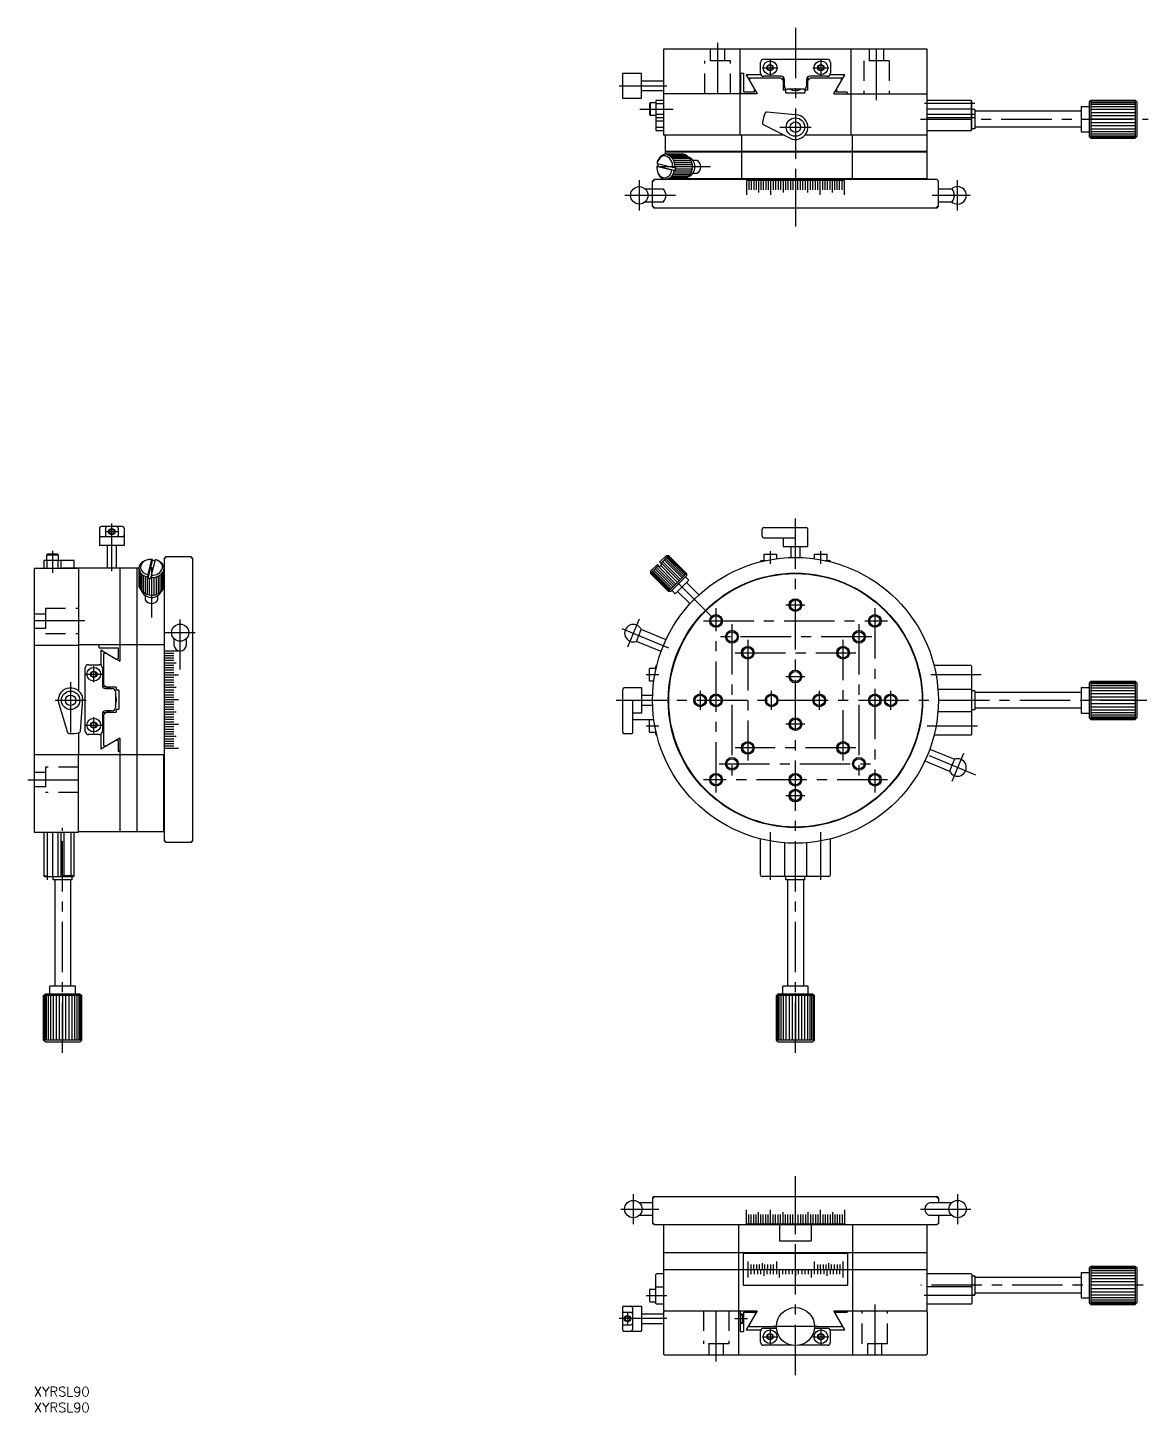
# Model space of a CAD drawing. Extents: x -2 to 726, y -8 to 428.
# Drawn here: x -2 to 350.8, y -8 to 428.1 of the extents above; entities that cross this region are included whole.
import ezdxf

# ---------------------------------------------------------------- set-up
doc = ezdxf.new("R2010")
doc.units = 0
doc.header["$LTSCALE"] = 0.5
doc.linetypes.add('CENTER', pattern=[50.8, 31.75, -6.35, 6.35, -6.35])
doc.linetypes.add('DASHED', pattern=[19.05, 12.7, -6.35])
for name, color, linetype in [('MSM_CENTER', 1, 'CENTER'), ('MSM_CONTINUOUS', 7, 'CONTINUOUS'), ('MSM_DASHED', 4, 'DASHED'), ('MSM_NARROW', 5, 'CONTINUOUS'), ('MSM_PART_NUMBER', 7, 'CONTINUOUS')]:
    doc.layers.add(name, color=color, linetype=linetype)
doc.styles.get("Standard").update_dxf_attribs({"font": 'txt.shx', "height": 3, "bigfont": 'bigfont.shx'})

# ---------------------------------------------------------------- blocks, each defined once
blk = doc.blocks.new('*U2')
at = {"layer": 'MSM_PART_NUMBER'}
blk.add_text('XYRSL90', height=3, dxfattribs=at).set_placement((0, -3))
blk = doc.blocks.new('*U3')
at = {"layer": 'MSM_PART_NUMBER'}
blk.add_text('XYRSL90', height=3, dxfattribs=at).set_placement((0, -8))

msp = doc.modelspace()

# ---------------------------------------------------------------- linework, layer by layer
at = {"layer": 'MSM_CENTER'}
for p, q in [((239.73, 428.05), (239.73, 365.42)), ((215.23, 423.24), (215.23, 405.24)), ((265.23, 405.24), (265.23, 423.24)), ((229.23, 415.44), (234.23, 415.44)), ((231.73, 417.93), (231.73, 412.94)), ((245.23, 415.44), (250.23, 415.44)), ((247.73, 417.93), (247.73, 412.94)), ((184.23, 409.75), (199.23, 409.75)), ((190.73, 402.44), (201.23, 402.44)), ((296.23, 404.14), (279.87, 404.14)), ((279.15, 399.24), (350.83, 399.24)), ((234.83, 396.74), (244.63, 396.74)), ((212.99, 384.24), (195.56, 384.24)), ((190.55, 379.99), (190.55, 370.49)), ((290.78, 370.49), (290.78, 379.99)), ((201.92, 375.24), (185.55, 375.24)), ((190.55, 378.24), (190.55, 372.24)), ((294.74, 375.24), (282.74, 375.24)), ((239.73, 105.22), (239.73, 275.22)), ((24.5, 256.93), (24.5, 271.93)), ((26.47, 269.33), (22.47, 269.33)), ((5.8, 263.29), (5.8, 256.36)), ((231.73, 263.2), (231.73, 259.2)), ((247.73, 259.2), (247.73, 263.2)), ((37.04, 242.26), (37.04, 260.08)), ((213.65, 242.3), (196.59, 259.37)), ((214.73, 187.22), (214.73, 245.22)), ((242.73, 246.22), (236.73, 246.22)), ((264.73, 245.22), (264.73, 187.22)), ((16, 241.22), (-2, 241.22)), ((46, 225.89), (46, 241.67)), ((190.51, 241.75), (186.87, 232.98)), ((210.73, 241.22), (268.73, 241.22)), ((219.73, 240.22), (219.73, 192.22)), ((259.73, 240.22), (259.73, 192.22)), ((41.25, 237.53), (50.75, 237.53)), ((185.05, 238.87), (200.31, 232.55)), ((263.73, 236.22), (215.73, 236.22)), ((220.73, 231.22), (258.73, 231.22)), ((224.73, 235.22), (224.73, 197.22)), ((254.73, 197.22), (254.73, 235.22)), ((18.8, 221.93), (18.8, 226.93)), ((16.3, 224.43), (21.3, 224.43)), ((196.76, 224.22), (192.76, 224.22)), ((236.73, 223.72), (242.73, 223.72)), ((298.21, 224.22), (281.21, 224.22)), ((11.5, 221.92), (11.5, 203.64)), ((209.73, 219.22), (209.73, 213.22)), ((232.23, 213.22), (232.23, 219.22)), ((247.23, 219.22), (247.23, 213.22)), ((269.73, 213.22), (269.73, 219.22)), ((6.6, 216.22), (16.4, 216.22)), ((183.33, 216.22), (350.33, 216.22)), ((18.8, 205.93), (18.8, 210.93)), ((16.3, 208.43), (21.3, 208.43)), ((192.76, 208.22), (196.76, 208.22)), ((242.73, 208.72), (236.73, 208.72)), ((281.21, 208.22), (298.21, 208.22)), ((258.73, 201.22), (220.73, 201.22)), ((296.56, 192.69), (279.16, 199.89)), ((296.56, 192.69), (279.16, 199.89)), ((292.6, 199.47), (288.96, 190.69)), ((215.73, 196.22), (263.73, 196.22)), ((-2, 191.22), (16, 191.22)), ((268.73, 191.22), (210.73, 191.22)), ((236.73, 186.22), (242.73, 186.22)), ((4.1, 174.72), (4.1, 159.72)), ((9, 105.22), (9, 176.1)), ((231.73, 174.75), (231.73, 159.72)), ((247.73, 159.72), (247.73, 174.75)), ((239.73, 3.7), (239.73, 66.33)), ((188.69, 51.25), (188.69, 60.75)), ((290.78, 60.75), (290.78, 51.25)), ((184.73, 56), (196.73, 56)), ((279.14, 56), (294.93, 56)), ((349.23, 32), (279.23, 32)), ((192.76, 28.8), (199.23, 28.8)), ((281.23, 28.8), (280.23, 28.8)), ((296.23, 28.8), (281.23, 28.8)), ((186.83, 23.47), (186.83, 19.47)), ((214.73, 8), (214.73, 26)), ((264.73, 26), (264.73, 8)), ((199.23, 21.5), (184.23, 21.5)), ((220.63, 21.5), (224.63, 21.5)), ((231.73, 18.3), (231.73, 13.3)), ((246.73, 19), (232.73, 19)), ((247.73, 18.3), (247.73, 13.3)), ((229.23, 15.8), (234.23, 15.8)), ((231.73, 16.7), (231.73, 16.8)), ((231.73, 14.8), (231.73, 14.9)), ((245.23, 15.8), (250.23, 15.8)), ((247.73, 16.7), (247.73, 16.8)), ((247.73, 14.8), (247.73, 14.9))]:
    msp.add_line(p, q, dxfattribs=at)
at = {"layer": 'MSM_CONTINUOUS'}
for p, q in [((198.23, 421.24), (198.23, 394.24)), ((281.23, 421.24), (198.23, 421.24)), ((222.33, 394.24), (222.33, 421.24)), ((257.13, 421.24), (257.13, 394.24)), ((281.23, 380.24), (281.23, 421.24)), ((228.73, 413.74), (228.73, 417.14)), ((229.73, 418.14), (249.73, 418.14)), ((231.73, 416.34), (230.95, 415.89)), ((230.95, 415.89), (230.95, 414.99)), ((230.95, 414.99), (231.73, 414.54)), ((232.51, 415.89), (231.73, 416.34)), ((231.73, 414.54), (232.51, 414.99)), ((232.51, 414.99), (232.51, 415.89)), ((247.73, 416.34), (246.95, 415.89)), ((246.95, 415.89), (246.95, 414.99)), ((246.95, 414.99), (247.73, 414.54)), ((248.51, 415.89), (247.73, 416.34)), ((247.73, 414.54), (248.51, 414.99)), ((248.51, 414.99), (248.51, 415.89)), ((250.73, 417.14), (250.73, 413.74)), ((191.23, 413.64), (185.23, 413.64)), ((185.23, 413.64), (185.23, 405.86)), ((191.23, 405.86), (191.23, 413.64)), ((198.23, 411.24), (191.23, 411.24)), ((222.43, 413.74), (223.43, 413.74)), ((222.43, 413.74), (222.43, 407.24)), ((223.43, 407.74), (223.43, 413.74)), ((228.87, 413.24), (224.18, 413.24)), ((224.18, 413.24), (227.65, 407.24)), ((225.23, 412.24), (225.23, 411.42)), ((225.23, 412.24), (235.03, 412.24)), ((235.23, 412.74), (229.73, 412.74)), ((235.83, 411.44), (235.03, 412.24)), ((235.83, 411.44), (235.83, 408.34)), ((236.23, 409.64), (236.23, 411.74)), ((243.23, 411.74), (243.23, 409.64)), ((244.43, 412.24), (243.63, 411.44)), ((243.63, 408.34), (243.63, 411.44)), ((249.73, 412.74), (244.23, 412.74)), ((244.43, 412.24), (254.23, 412.24)), ((255.28, 413.24), (250.6, 413.24)), ((251.82, 407.24), (255.28, 413.24)), ((254.23, 411.42), (254.23, 412.24)), ((185.23, 405.86), (191.23, 405.86)), ((191.23, 408.24), (198.23, 408.24)), ((227.65, 407.24), (198.23, 407.24)), ((226.83, 407.74), (223.43, 407.74)), ((226.83, 407.74), (226.83, 408.65)), ((236.73, 408.34), (235.83, 408.34)), ((236.73, 407.54), (236.73, 408.34)), ((236.73, 407.63), (236.88, 407.54)), ((236.73, 407.54), (242.73, 407.54)), ((242.23, 408.64), (237.23, 408.64)), ((242.59, 407.54), (242.73, 407.63)), ((242.73, 408.34), (242.73, 407.54)), ((243.63, 408.34), (242.73, 408.34)), ((251.82, 407.24), (281.23, 407.24)), ((252.63, 408.65), (252.63, 407.74)), ((256.03, 407.74), (252.63, 407.74)), ((256.03, 407.74), (256.03, 407.24)), ((194.03, 404.34), (193.73, 404.04)), ((193.73, 404.04), (193.73, 400.84)), ((195.73, 404.34), (194.03, 404.34)), ((194.03, 404.34), (194.03, 400.54)), ((198.23, 405.14), (195.73, 405.14)), ((195.73, 405.14), (195.73, 395.64)), ((195.73, 404.14), (198.23, 404.14)), ((240.82, 400.48), (230.73, 401.49)), ((295.03, 405.14), (281.23, 405.14)), ((295.03, 402.44), (281.23, 402.44)), ((295.03, 405.14), (295.03, 395.64)), ((295.23, 404.94), (295.03, 405.14)), ((295.23, 395.84), (295.23, 404.94)), ((296.21, 402.24), (295.23, 402.24)), ((296.21, 402.24), (296.21, 396.24)), ((329.73, 401.74), (296.23, 401.74)), ((329.73, 403.24), (332.23, 403.24)), ((329.73, 403.24), (329.73, 395.24)), ((332.23, 404.74), (332.73, 405.24)), ((332.23, 404.74), (332.23, 393.74)), ((332.73, 405.24), (346.73, 405.24)), ((332.73, 405.24), (332.73, 393.24)), ((347.23, 404.74), (346.73, 405.24)), ((346.73, 405.24), (346.73, 393.24)), ((347.23, 404.74), (347.23, 393.74)), ((193.73, 400.84), (194.03, 400.54)), ((194.03, 400.54), (195.73, 400.54)), ((198.23, 400.74), (195.73, 400.74)), ((195.73, 399.74), (198.23, 399.74)), ((195.73, 398.74), (198.23, 398.74)), ((229.59, 397.52), (238.65, 392.99)), ((296.21, 400.74), (281.23, 400.74)), ((281.23, 399.74), (296.21, 399.74)), ((295.23, 398.74), (295.03, 398.74)), ((198.23, 396.64), (195.73, 396.64)), ((195.73, 395.64), (198.23, 395.64)), ((236.16, 394.24), (198.23, 394.24)), ((198.73, 394.24), (198.73, 389.04)), ((222.83, 389.04), (222.83, 394.24)), ((281.23, 394.24), (242.73, 394.24)), ((257.63, 394.24), (257.63, 380.24)), ((281.23, 395.64), (295.03, 395.64)), ((295.23, 396.64), (295.03, 396.64)), ((295.03, 395.64), (295.23, 395.84)), ((296.21, 396.24), (295.23, 396.24)), ((329.73, 396.74), (296.23, 396.74)), ((329.73, 395.24), (332.23, 395.24)), ((332.73, 393.24), (332.23, 393.74)), ((332.73, 393.24), (346.73, 393.24)), ((347.23, 393.74), (346.73, 393.24)), ((198.93, 389.04), (198.73, 388.84)), ((281.23, 389.04), (198.73, 389.04)), ((198.73, 388.84), (198.73, 388.23)), ((281.23, 388.84), (198.73, 388.84)), ((204.52, 388.24), (198.86, 388.24)), ((222.83, 388.84), (222.87, 389.04)), ((222.83, 380.44), (222.83, 388.84)), ((200.86, 383.14), (196.03, 384.35)), ((196.04, 384.44), (196.39, 384.44)), ((196.16, 385.42), (196.16, 385.33)), ((196.16, 385.33), (200.98, 384.12)), ((196.39, 384.44), (201.92, 383.05)), ((200.98, 384.12), (201.69, 384.03)), ((201.69, 384.03), (202.04, 384.03)), ((208.79, 386.24), (207.47, 386.24)), ((195.48, 380.24), (194.73, 379.49)), ((195.23, 380.24), (194.73, 379.74)), ((194.73, 371.74), (194.73, 379.74)), ((284.23, 380.24), (195.23, 380.24)), ((201.56, 383.05), (200.86, 383.14)), ((201.92, 383.05), (201.56, 383.05)), ((281.23, 380.44), (204.99, 380.44)), ((207.47, 382.24), (208.82, 382.24)), ((222.38, 380.24), (222.33, 380.44)), ((255.13, 379.94), (224.34, 379.94)), ((224.34, 379.94), (224.34, 375.44)), ((225.08, 379.94), (225.08, 376.94)), ((225.83, 379.94), (225.83, 376.94)), ((226.58, 379.94), (226.58, 376.94)), ((227.33, 379.94), (227.33, 376.94)), ((228.09, 379.94), (228.09, 376.19)), ((228.85, 379.94), (228.85, 376.94)), ((229.61, 379.94), (229.61, 376.94)), ((230.38, 379.94), (230.38, 376.94)), ((231.15, 379.94), (231.15, 376.94)), ((231.92, 379.94), (231.92, 375.44)), ((232.7, 379.94), (232.7, 376.94)), ((233.47, 379.94), (233.47, 376.94)), ((234.25, 379.94), (234.25, 376.94)), ((235.03, 379.94), (235.03, 376.94)), ((235.81, 379.94), (235.81, 376.19)), ((236.6, 379.94), (236.6, 376.94)), ((237.38, 379.94), (237.38, 376.94)), ((238.16, 379.94), (238.16, 376.94)), ((238.95, 379.94), (238.95, 376.94)), ((239.73, 379.94), (239.73, 375.44)), ((240.52, 376.94), (240.52, 379.94)), ((241.31, 376.94), (241.31, 379.94)), ((242.09, 376.94), (242.09, 379.94)), ((242.87, 376.94), (242.87, 379.94)), ((243.66, 376.19), (243.66, 379.94)), ((244.44, 376.94), (244.44, 379.94)), ((245.22, 376.94), (245.22, 379.94)), ((246, 376.94), (246, 379.94)), ((246.77, 376.94), (246.77, 379.94)), ((247.55, 375.44), (247.55, 379.94)), ((248.32, 376.94), (248.32, 379.94)), ((249.09, 376.94), (249.09, 379.94)), ((249.86, 376.94), (249.86, 379.94)), ((250.62, 376.94), (250.62, 379.94)), ((251.38, 376.19), (251.38, 379.94)), ((252.14, 376.94), (252.14, 379.94)), ((252.89, 376.94), (252.89, 379.94)), ((253.64, 376.94), (253.64, 379.94)), ((254.39, 376.94), (254.39, 379.94)), ((255.13, 375.44), (255.13, 379.94)), ((284.73, 379.74), (284.23, 380.24)), ((284.73, 371.74), (284.73, 379.74)), ((198.16, 377.24), (192.44, 377.24)), ((289.04, 377.24), (284.73, 377.24)), ((192.44, 373.24), (198.16, 373.24)), ((195.48, 371.24), (194.73, 371.99)), ((195.23, 371.24), (194.73, 371.74)), ((284.23, 371.24), (195.23, 371.24)), ((284.73, 371.99), (283.98, 371.24)), ((284.73, 371.74), (284.23, 371.24)), ((284.73, 373.24), (289.04, 373.24)), ((20.6, 270.43), (20.6, 264.93)), ((27.9, 270.93), (21.1, 270.93)), ((22.5, 270.43), (22.5, 268.23)), ((26.5, 270.43), (26.5, 268.23)), ((28.4, 270.43), (28.4, 264.93)), ((229.73, 270.62), (243.13, 270.62)), ((27.9, 267.73), (21.1, 267.73)), ((229.23, 267.92), (229.23, 270.12)), ((229.73, 267.42), (239.73, 267.42)), ((235.83, 267.42), (235.83, 264.62)), ((243.63, 264.62), (243.63, 270.12)), ((4.2, 262.22), (3.9, 261.92)), ((3.9, 261.92), (3.9, 260.22)), ((7.7, 261.92), (3.9, 261.92)), ((7.4, 262.22), (4.2, 262.22)), ((7.7, 261.92), (7.4, 262.22)), ((7.7, 260.22), (7.7, 261.92)), ((28.4, 264.93), (20.6, 264.93)), ((23, 264.93), (23, 257.93)), ((26, 257.93), (26, 264.93)), ((199.08, 261.83), (196.95, 259.71)), ((199.78, 261.83), (197.31, 259.36)), ((199.08, 261.83), (199.78, 261.83)), ((205.44, 256.17), (199.78, 261.83)), ((229.73, 262.22), (229.73, 260.22)), ((229.73, 262.22), (233.73, 262.22)), ((233.73, 262.22), (233.73, 260.82)), ((235.83, 264.62), (243.63, 264.62)), ((238.23, 264.62), (238.23, 261.2)), ((241.23, 261.2), (241.23, 264.62)), ((245.73, 260.82), (245.73, 262.2)), ((245.73, 262.2), (249.73, 262.2)), ((249.73, 260.22), (249.73, 262.2)), ((0, 257.72), (0, 174.72)), ((14, 257.72), (0, 257.72)), ((3.1, 260.22), (3.1, 257.72)), ((12.6, 260.22), (3.1, 260.22)), ((4.1, 257.72), (4.1, 260.22)), ((7.5, 260.22), (7.5, 257.72)), ((8.5, 257.72), (8.5, 260.22)), ((9, 257.93), (9, 257.72)), ((9, 257.93), (33.02, 257.93)), ((9.82, 257.72), (9.82, 257.93)), ((12.6, 257.93), (12.6, 260.22)), ((14, 257.93), (14, 219.22)), ((27, 257.93), (27, 228.52)), ((32.4, 257.93), (32.4, 174.93)), ((33, 257.93), (33, 252.14)), ((37.2, 260.27), (35.81, 254.74)), ((35.9, 255.8), (37.11, 260.63)), ((38.1, 260.5), (36.89, 255.68)), ((37.2, 260.62), (37.2, 260.27)), ((38.19, 260.5), (38.1, 260.5)), ((40.99, 251.93), (40.99, 257.93)), ((41, 260.93), (41.5, 261.43)), ((41, 260.68), (41.75, 261.43)), ((41, 260.93), (41, 171.93)), ((49.5, 261.43), (41.5, 261.43)), ((50, 260.68), (49.25, 261.43)), ((50, 260.93), (49.5, 261.43)), ((50, 171.93), (50, 260.93)), ((196.25, 259), (194.13, 256.88)), ((196.6, 258.65), (194.13, 256.17)), ((196.95, 258.3), (196.25, 259)), ((197.66, 259), (196.95, 259.71)), ((197.66, 259), (196.95, 258.3)), ((228.73, 259.92), (228.73, 259.86)), ((229.03, 260.22), (230.3, 260.22)), ((249.17, 260.22), (250.43, 260.22)), ((250.73, 259.92), (250.73, 259.86)), ((35.81, 255.1), (35.9, 255.8)), ((35.81, 254.74), (35.81, 255.1)), ((36.89, 255.68), (36.8, 254.97)), ((36.8, 254.97), (36.8, 254.62)), ((194.13, 256.88), (194.13, 256.17)), ((199.78, 250.52), (194.13, 256.17)), ((205.44, 256.17), (199.78, 250.52)), ((205.44, 255.47), (200.49, 250.52)), ((206.15, 254.05), (201.9, 249.81)), ((206.15, 254.05), (205.09, 255.11)), ((205.44, 256.17), (205.44, 255.47)), ((209.36, 249.43), (205.44, 253.35)), ((35, 249.25), (35, 247.84)), ((39, 247.87), (39, 249.26)), ((200.49, 250.52), (199.78, 250.52)), ((201.9, 249.81), (200.84, 250.87)), ((206.53, 246.6), (202.61, 250.52)), ((44, 235.7), (44, 233.65)), ((48, 233.65), (48, 235.69)), ((189.67, 234.8), (191.2, 238.49)), ((198.99, 235.27), (191.2, 238.49)), ((0, 233.62), (14, 233.62)), ((14, 233.83), (41, 233.83)), ((27, 233.73), (20.5, 233.73)), ((20.5, 232.73), (20.5, 233.73)), ((20.5, 232.73), (26.5, 232.73)), ((25.59, 229.33), (21, 231.98)), ((21, 231.98), (21, 227.3)), ((26.5, 232.73), (26.5, 229.33)), ((41, 231.82), (45.5, 231.82)), ((197.46, 231.57), (189.67, 234.8)), ((17.1, 227.43), (20.5, 227.43)), ((22, 221.13), (22, 230.93)), ((22.82, 230.93), (22, 230.93)), ((22.82, 230.93), (27, 228.52)), ((25.59, 229.33), (26.5, 229.33)), ((41, 231.08), (44, 231.08)), ((41, 230.34), (44, 230.34)), ((41, 229.59), (44, 229.59)), ((41, 228.84), (44, 228.84)), ((41, 228.08), (44.75, 228.08)), ((41, 227.32), (44, 227.32)), ((195.73, 225.66), (195.73, 226.92)), ((196.1, 227.22), (196.03, 227.22)), ((295.01, 227.22), (283.37, 227.22)), ((295.01, 227.22), (295.21, 227.02)), ((295.21, 227.02), (295.21, 205.42)), ((16.1, 206.43), (16.1, 226.43)), ((18.35, 225.21), (17.9, 224.43)), ((17.9, 224.43), (18.35, 223.65)), ((19.25, 225.21), (18.35, 225.21)), ((19.7, 224.43), (19.25, 225.21)), ((19.25, 223.65), (19.7, 224.43)), ((21.5, 226.43), (21.5, 220.93)), ((41, 226.56), (44, 226.56)), ((41, 225.79), (44, 225.79)), ((41, 225.02), (44, 225.02)), ((41, 224.25), (45.5, 224.25)), ((41, 223.47), (44, 223.47)), ((41, 222.7), (44, 222.7)), ((193.76, 222.22), (193.76, 226.22)), ((195.73, 226.22), (193.76, 226.22)), ((22, 221.13), (22.8, 220.33)), ((22.5, 219.93), (24.6, 219.93)), ((25.9, 220.33), (22.8, 220.33)), ((25.6, 218.93), (25.6, 213.93)), ((25.9, 220.33), (25.9, 219.43)), ((26.7, 219.43), (25.9, 219.43)), ((26.7, 219.43), (26.7, 213.43)), ((41, 221.92), (44, 221.92)), ((41, 221.14), (44, 221.14)), ((41, 220.36), (44.75, 220.36)), ((41, 219.57), (44, 219.57)), ((41, 218.79), (44, 218.79)), ((185.33, 206.22), (185.33, 219.62)), ((191.33, 220.12), (185.83, 220.12)), ((191.33, 212.32), (191.33, 220.12)), ((195.14, 222.22), (193.76, 222.22)), ((284.6, 219.72), (295.01, 219.72)), ((295.01, 219.72), (295.21, 219.52)), ((296.21, 219.22), (295.21, 219.22)), ((296.21, 219.22), (296.21, 213.22)), ((329.71, 218.72), (296.21, 218.72)), ((329.71, 220.22), (332.21, 220.22)), ((329.71, 220.22), (329.71, 212.22)), ((332.21, 221.72), (332.71, 222.22)), ((332.21, 221.72), (332.21, 210.72)), ((332.71, 222.22), (346.71, 222.22)), ((332.71, 222.22), (332.71, 210.22)), ((347.21, 221.72), (346.71, 222.22)), ((346.71, 222.22), (346.71, 210.22)), ((347.21, 221.72), (347.21, 210.72)), ((7.62, 215.8), (10.52, 206.09)), ((14.63, 206.54), (15.38, 216.64)), ((41, 218), (44, 218)), ((41, 217.22), (44, 217.22)), ((41, 216.43), (45.5, 216.43)), ((44, 215.65), (41, 215.65)), ((44, 214.86), (41, 214.86)), ((44, 214.08), (41, 214.08)), ((188.53, 206.22), (188.53, 216.22)), ((194.76, 217.72), (191.33, 217.72)), ((191.33, 214.72), (194.76, 214.72)), ((329.71, 213.72), (296.21, 213.72)), ((21.5, 211.93), (21.5, 206.43)), ((22.8, 212.53), (22, 211.73)), ((22, 201.93), (22, 211.73)), ((24.6, 212.93), (22.5, 212.93)), ((22.8, 212.53), (25.9, 212.53)), ((25.9, 213.43), (25.9, 212.53)), ((25.9, 213.43), (26.7, 213.43)), ((44, 213.29), (41, 213.29)), ((44.75, 212.51), (41, 212.51)), ((44, 211.73), (41, 211.73)), ((44, 210.95), (41, 210.95)), ((44, 210.17), (41, 210.17)), ((44, 209.39), (41, 209.39)), ((188.53, 212.32), (191.33, 212.32)), ((188.53, 210.22), (195.14, 210.22)), ((193.73, 206.22), (193.73, 210.22)), ((284.6, 212.72), (295.01, 212.72)), ((295.01, 212.72), (295.21, 212.92)), ((296.21, 213.22), (295.21, 213.22)), ((329.71, 212.22), (332.21, 212.22)), ((332.71, 210.22), (332.21, 210.72)), ((332.71, 210.22), (346.71, 210.22)), ((347.21, 210.72), (346.71, 210.22)), ((14, 206.02), (14, 199.03)), ((20.5, 205.43), (17.1, 205.43)), ((18.35, 209.21), (17.9, 208.43)), ((17.9, 208.43), (18.35, 207.65)), ((19.25, 209.21), (18.35, 209.21)), ((18.35, 207.65), (19.25, 207.65)), ((19.7, 208.43), (19.25, 209.21)), ((19.25, 207.65), (19.7, 208.43)), ((21, 205.57), (21, 200.88)), ((45.5, 208.62), (41, 208.62)), ((44, 207.85), (41, 207.85)), ((44, 207.08), (41, 207.08)), ((44, 206.31), (41, 206.31)), ((44, 205.55), (41, 205.55)), ((188.03, 205.72), (185.83, 205.72)), ((193.73, 206.22), (195.73, 206.22)), ((195.73, 205.52), (195.73, 206.79)), ((196.1, 205.22), (196.03, 205.22)), ((295.01, 205.22), (283.37, 205.22)), ((295.01, 205.22), (295.21, 205.42)), ((27, 204.35), (21, 200.88)), ((22, 201.93), (22.82, 201.93)), ((26.5, 203.53), (25.59, 203.53)), ((26.5, 203.53), (26.5, 200.13)), ((27, 204.35), (27, 174.93)), ((44.75, 204.79), (41, 204.79)), ((44, 204.03), (41, 204.03)), ((44, 203.28), (41, 203.28)), ((44, 202.53), (41, 202.53)), ((44, 201.78), (41, 201.78)), ((45.5, 201.04), (41, 201.04)), ((282.01, 200.88), (289.8, 197.65)), ((41, 199.03), (0, 199.03)), ((14, 174.72), (14, 199.03)), ((27, 200.13), (26.5, 200.13)), ((40.8, 199.03), (40.8, 174.93)), ((280.48, 197.18), (288.27, 193.95)), ((289.8, 197.65), (288.27, 193.95)), ((0, 174.72), (14, 174.72)), ((3.1, 174.72), (3.1, 160.92)), ((5.8, 174.72), (5.8, 160.92)), ((7.5, 174.72), (7.5, 160.72)), ((8.5, 160.92), (8.5, 174.72)), ((9.5, 160.72), (9.5, 174.72)), ((11.6, 174.72), (11.6, 160.72)), ((12.6, 160.92), (12.6, 174.72)), ((14, 174.93), (40.8, 174.93)), ((41, 175.13), (40.8, 174.93)), ((41.75, 171.43), (41, 172.18)), ((41.5, 171.43), (41, 171.93)), ((49.5, 171.43), (41.5, 171.43)), ((49.25, 171.43), (50, 172.18)), ((49.5, 171.43), (50, 171.93)), ((228.73, 161.22), (228.73, 172.59)), ((236.23, 171.36), (236.23, 160.72)), ((243.23, 171.36), (243.23, 160.72)), ((250.73, 161.22), (250.73, 172.59)), ((3.1, 160.92), (3.3, 160.72)), ((3.1, 160.92), (4.1, 160.92)), ((3.3, 160.72), (12.4, 160.72)), ((6, 159.72), (6, 160.72)), ((12, 159.72), (6, 159.72)), ((6.5, 159.72), (6.5, 126.22)), ((8.3, 160.72), (8.5, 160.92)), ((12.6, 160.92), (8.5, 160.92)), ((11.5, 159.72), (11.5, 126.22)), ((12, 159.72), (12, 160.72)), ((12.4, 160.72), (12.6, 160.92)), ((250.23, 160.72), (229.23, 160.72)), ((236.73, 159.72), (236.73, 160.72)), ((242.73, 159.72), (236.73, 159.72)), ((237.23, 159.72), (237.23, 126.22)), ((242.23, 159.72), (242.23, 126.22)), ((242.73, 159.72), (242.73, 160.72)), ((3, 123.22), (3.5, 123.72)), ((3, 109.22), (3, 123.22)), ((15, 123.22), (3, 123.22)), ((14.5, 123.72), (3.5, 123.72)), ((5, 123.72), (5, 126.22)), ((13, 126.22), (5, 126.22)), ((13, 123.72), (13, 126.22)), ((14.5, 123.72), (15, 123.22)), ((15, 109.22), (15, 123.22)), ((233.73, 123.22), (234.23, 123.72)), ((233.73, 109.22), (233.73, 123.22)), ((245.73, 123.22), (233.73, 123.22)), ((245.23, 123.72), (234.23, 123.72)), ((235.73, 123.72), (235.73, 126.22)), ((243.73, 126.22), (235.73, 126.22)), ((243.73, 123.72), (243.73, 126.22)), ((245.23, 123.72), (245.73, 123.22)), ((245.73, 109.22), (245.73, 123.22)), ((3.5, 108.72), (3, 109.22)), ((15, 109.22), (3, 109.22)), ((15, 109.22), (14.5, 108.72)), ((234.23, 108.72), (233.73, 109.22)), ((245.73, 109.22), (233.73, 109.22)), ((245.73, 109.22), (245.23, 108.72)), ((3.5, 108.72), (14.5, 108.72)), ((234.23, 108.72), (245.23, 108.72)), ((194.73, 58), (190.58, 58)), ((195.48, 60), (194.73, 59.25)), ((195.23, 60), (194.73, 59.5)), ((194.73, 59.5), (194.73, 51.5)), ((195.23, 60), (284.23, 60)), ((288.89, 58), (281.94, 58)), ((284.73, 59.25), (283.98, 60)), ((284.73, 59.5), (284.23, 60)), ((284.73, 59.5), (284.73, 58)), ((194.73, 54), (190.58, 54)), ((224.34, 51.3), (224.34, 55.8)), ((225.08, 51.3), (225.08, 54.3)), ((225.83, 51.3), (225.83, 54.3)), ((226.58, 51.3), (226.58, 54.3)), ((227.33, 51.3), (227.33, 54.3)), ((228.09, 51.3), (228.09, 55.05)), ((228.85, 51.3), (228.85, 54.3)), ((229.61, 51.3), (229.61, 54.3)), ((230.38, 51.3), (230.38, 54.3)), ((231.15, 51.3), (231.15, 54.3)), ((231.92, 51.3), (231.92, 55.8)), ((232.7, 51.3), (232.7, 54.3)), ((233.47, 51.3), (233.47, 54.3)), ((234.25, 51.3), (234.25, 54.3)), ((235.03, 51.3), (235.03, 54.3)), ((235.81, 51.3), (235.81, 55.05)), ((236.6, 51.3), (236.6, 54.3)), ((237.38, 51.3), (237.38, 54.3)), ((238.16, 51.3), (238.16, 54.3)), ((238.95, 51.3), (238.95, 54.3)), ((239.73, 51.3), (239.73, 55.8)), ((240.52, 54.3), (240.52, 51.3)), ((241.31, 54.3), (241.31, 51.3)), ((242.09, 54.3), (242.09, 51.3)), ((242.87, 54.3), (242.87, 51.3)), ((243.66, 55.05), (243.66, 51.3)), ((244.44, 54.3), (244.44, 51.3)), ((245.22, 54.3), (245.22, 51.3)), ((246, 54.3), (246, 51.3)), ((246.77, 54.3), (246.77, 51.3)), ((247.55, 55.8), (247.55, 51.3)), ((248.32, 54.3), (248.32, 51.3)), ((249.09, 54.3), (249.09, 51.3)), ((249.86, 54.3), (249.86, 51.3)), ((250.62, 54.3), (250.62, 51.3)), ((251.38, 55.05), (251.38, 51.3)), ((252.14, 54.3), (252.14, 51.3)), ((252.89, 54.3), (252.89, 51.3)), ((253.64, 54.3), (253.64, 51.3)), ((254.39, 54.3), (254.39, 51.3)), ((255.13, 55.8), (255.13, 51.3)), ((288.89, 54), (281.94, 54)), ((284.73, 54), (284.73, 51.5)), ((195.48, 51), (194.73, 51.75)), ((195.23, 51), (194.73, 51.5)), ((284.23, 51), (195.23, 51)), ((198.23, 51), (198.23, 24.3)), ((221.75, 51), (221.75, 10)), ((255.13, 51.3), (224.34, 51.3)), ((234.73, 51), (234.73, 46)), ((244.73, 51), (244.73, 46)), ((257.72, 51), (257.72, 10)), ((281.23, 24.3), (281.23, 51)), ((284.73, 51.5), (284.23, 51)), ((284.24, 51), (284.23, 51)), ((284.24, 51), (284.23, 51)), ((234.73, 46), (244.73, 46)), ((281.23, 42.2), (198.23, 42.2)), ((256.23, 42), (223.23, 42)), ((223.23, 42), (223.23, 32)), ((224.73, 39.5), (224.73, 34.5)), ((233.73, 39.5), (233.73, 35.5)), ((245.73, 35.5), (245.73, 39.5)), ((254.73, 34.5), (254.73, 39.5)), ((256.23, 32), (256.23, 42)), ((195.73, 35.4), (195.93, 35.6)), ((195.73, 26.3), (195.73, 35.4)), ((198.23, 35.6), (195.93, 35.6)), ((198.23, 37), (281.23, 37)), ((225.63, 38.5), (225.63, 37)), ((225.73, 37), (225.73, 35.5)), ((226.53, 38.5), (226.53, 37)), ((226.73, 37), (226.73, 35.5)), ((227.43, 38.5), (227.43, 37)), ((227.73, 37), (227.73, 35.5)), ((228.33, 38.5), (228.33, 37)), ((228.73, 37), (228.73, 35.5)), ((229.23, 39), (229.23, 37)), ((229.73, 37), (229.73, 35)), ((230.13, 37), (230.13, 38.5)), ((230.73, 37), (230.73, 35.5)), ((231.03, 37), (231.03, 38.5)), ((231.73, 37), (231.73, 35.5)), ((231.93, 37), (231.93, 38.5)), ((232.73, 37), (232.73, 35.5)), ((232.83, 37), (232.83, 38.5)), ((234.73, 34.5), (234.73, 37)), ((235.73, 35.5), (235.73, 37)), ((236.73, 35.5), (236.73, 37)), ((237.73, 35.5), (237.73, 37)), ((238.73, 37), (238.73, 35.5)), ((239.73, 37), (239.73, 35)), ((240.73, 35.5), (240.73, 37)), ((241.73, 37), (241.73, 35.5)), ((242.73, 37), (242.73, 35.5)), ((243.73, 37), (243.73, 35.5)), ((244.73, 37), (244.73, 34.5)), ((246.63, 38.5), (246.63, 37)), ((246.73, 35.5), (246.73, 37)), ((247.53, 38.5), (247.53, 37)), ((247.73, 35.5), (247.73, 37)), ((248.43, 38.5), (248.43, 37)), ((248.73, 35.5), (248.73, 37)), ((249.33, 38.5), (249.33, 37)), ((249.73, 35), (249.73, 37)), ((250.23, 37), (250.23, 39)), ((250.73, 35.5), (250.73, 37)), ((251.13, 37), (251.13, 38.5)), ((251.73, 35.5), (251.73, 37)), ((252.03, 37), (252.03, 38.5)), ((252.73, 35.5), (252.73, 37)), ((252.93, 37), (252.93, 38.5)), ((253.73, 35.5), (253.73, 37)), ((253.83, 37), (253.83, 38.5)), ((295.03, 35.6), (281.23, 35.6)), ((295.23, 35.4), (295.03, 35.6)), ((295.23, 35.4), (295.23, 26.3)), ((295.23, 35), (296.23, 35)), ((296.23, 35), (296.23, 29)), ((329.73, 36), (329.73, 28)), ((329.73, 36), (332.23, 36)), ((332.23, 37.5), (332.73, 38)), ((332.23, 37.5), (332.23, 26.5)), ((332.73, 38), (332.73, 26)), ((332.73, 38), (346.73, 38)), ((347.23, 37.5), (346.73, 38)), ((346.73, 38), (346.73, 26)), ((347.23, 37.5), (347.23, 26.5)), ((194.03, 30.8), (195.73, 30.8)), ((195.73, 31.3), (195.93, 31.5)), ((195.93, 31.5), (198.23, 31.5)), ((223.23, 32), (256.23, 32)), ((295.03, 31.5), (281.23, 31.5)), ((295.03, 31.5), (295.23, 31.3)), ((329.73, 34.5), (296.23, 34.5)), ((193.73, 30.5), (193.73, 27.1)), ((194.03, 26.8), (195.73, 26.8)), ((195.73, 26.3), (195.93, 26.1)), ((295.03, 26.1), (295.23, 26.3)), ((295.23, 29), (296.23, 29)), ((329.73, 29.5), (296.23, 29.5)), ((329.73, 28), (332.23, 28)), ((332.73, 26), (332.23, 26.5)), ((347.23, 26.5), (346.73, 26)), ((185.23, 24.9), (185.23, 18.1)), ((185.73, 25.4), (191.23, 25.4)), ((185.73, 23.5), (187.93, 23.5)), ((188.43, 24.9), (188.43, 18.1)), ((191.23, 25.4), (191.23, 17.6)), ((191.23, 23), (198.23, 23)), ((198.23, 26.1), (195.93, 26.1)), ((198.23, 24.3), (198.53, 24)), ((198.53, 24), (198.23, 23.7)), ((198.23, 23.7), (198.23, 10.3)), ((198.53, 24), (227.66, 24)), ((222.43, 17.5), (222.43, 24)), ((222.43, 23), (222.93, 23)), ((222.93, 23), (223.43, 22.5)), ((222.93, 23), (222.93, 20)), ((223.43, 23.5), (227.24, 23.5)), ((223.43, 17.5), (223.43, 23.5)), ((227.66, 24), (224.2, 18)), ((227.24, 23.5), (227.24, 23.26)), ((251.81, 24), (280.93, 24)), ((255.27, 18), (251.81, 24)), ((252.23, 23.5), (256.03, 23.5)), ((252.23, 23.26), (252.23, 23.5)), ((256.03, 24), (256.03, 23.5)), ((280.93, 24), (281.23, 24.3)), ((281.23, 23.7), (280.93, 24)), ((281.23, 23.7), (280.93, 24)), ((295.03, 26.1), (281.23, 26.1)), ((281.23, 23.7), (281.23, 10.3)), ((332.73, 26), (346.73, 26)), ((185.73, 19.5), (187.93, 19.5)), ((185.73, 17.6), (191.23, 17.6)), ((191.23, 20), (198.23, 20)), ((222.93, 20), (222.43, 20)), ((222.43, 17.5), (223.43, 17.5)), ((223.43, 20.5), (222.93, 20)), ((224.2, 18), (228.87, 18)), ((225.23, 19), (225.23, 19.8)), ((225.23, 19), (233.73, 19)), ((228.73, 14.1), (228.73, 17.5)), ((229.73, 18.5), (233.76, 18.5)), ((245.71, 18.5), (249.73, 18.5)), ((245.73, 19), (254.23, 19)), ((250.6, 18), (255.27, 18)), ((250.73, 14.1), (250.73, 17.5)), ((254.23, 19.8), (254.23, 19)), ((238.7, 13.1), (229.73, 13.1)), ((231.73, 16.7), (230.96, 16.25)), ((230.96, 16.25), (230.96, 15.35)), ((230.96, 15.35), (231.73, 14.9)), ((232.51, 16.25), (231.73, 16.7)), ((231.73, 14.9), (232.51, 15.35)), ((232.51, 15.35), (232.51, 16.25)), ((249.73, 13.1), (240.83, 13.1)), ((247.73, 16.7), (246.96, 16.25)), ((246.96, 16.25), (246.96, 15.35)), ((246.96, 15.35), (247.73, 14.9)), ((248.51, 16.25), (247.73, 16.7)), ((247.73, 14.9), (248.51, 15.35)), ((248.51, 15.35), (248.51, 16.25)), ((198.23, 10.3), (198.53, 10)), ((280.93, 10), (198.53, 10)), ((280.93, 10), (281.23, 10.3))]:
    msp.add_line(p, q, dxfattribs=at)
for centre, radius in [((231.73, 415.44), 2.15), ((231.73, 415.44), 1), ((231.73, 415.44), 0.9), ((247.73, 415.44), 2.15), ((247.73, 415.44), 1), ((247.73, 415.44), 0.9), ((239.73, 396.74), 2.9), ((239.73, 396.74), 1.65), ((190.55, 375.24), 2.75), ((24.5, 269.33), 0.783), ((239.73, 216.22), 45), ((239.73, 216.22), 40.05), ((239.73, 216.22), 39.9), ((239.73, 246.22), 1.62), ((46, 237.53), 2.7), ((214.73, 241.22), 1.62), ((264.73, 241.22), 1.62), ((219.73, 236.22), 1.62), ((259.73, 236.22), 1.62), ((224.73, 231.22), 1.62), ((254.73, 231.22), 1.62), ((18.8, 224.43), 2.15), ((18.8, 224.43), 1), ((18.8, 224.43), 0.9), ((239.73, 223.72), 1.62), ((11.5, 216.22), 2.9), ((11.5, 216.22), 1.65), ((209.73, 216.22), 1.62), ((214.73, 216.22), 1.62), ((232.23, 216.22), 1.62), ((247.23, 216.22), 1.62), ((264.73, 216.22), 1.62), ((269.73, 216.22), 1.62), ((18.8, 208.43), 2.15), ((18.8, 208.43), 1), ((18.8, 208.43), 0.9), ((239.73, 208.72), 1.62), ((224.73, 201.22), 1.62), ((254.73, 201.22), 1.62), ((219.73, 196.22), 1.62), ((259.73, 196.22), 1.62), ((214.73, 191.22), 1.62), ((239.73, 191.22), 1.62), ((264.73, 191.22), 1.62), ((239.73, 186.22), 1.62), ((188.69, 56), 2.75), ((290.78, 56), 2.75), ((186.83, 21.5), 0.783), ((239.73, 19), 6), ((231.73, 15.8), 2.15), ((247.73, 15.8), 2.15), ((231.73, 15.8), 1), ((231.73, 15.8), 0.9), ((247.73, 15.8), 1), ((247.73, 15.8), 0.9)]:
    msp.add_circle(centre, radius, dxfattribs=at)
for centre, radius, start, end in [((229.73, 417.14), 1, 90, 180), ((249.73, 417.14), 1, 0, 90), ((229.73, 413.74), 1, 180, 270), ((235.23, 411.74), 1, 0, 90), ((239.73, 412.24), 4, 174.8848, 191.2026), ((239.73, 412.24), 4, 192.7805, 208.955), ((244.23, 411.74), 1, 90, 180), ((239.73, 412.24), 4, 331.045, 347.1036), ((239.73, 412.24), 4, 348.8301, 5.1152), ((249.73, 413.74), 1, 270, 0), ((237.23, 409.64), 1, 180, 270), ((239.73, 412.24), 4, 244.158, 295.842), ((242.23, 409.64), 1, 270, 0), ((239.73, 396.74), 10.5, 154.8253, 172.9048), ((230.68, 400.99), 0.5, 84.309, 154.8253), ((229.81, 397.97), 0.5, 172.9048, 243.4211), ((239.73, 396.74), 3.9, 253.865, 73.865), ((199.17, 385.43), 2.83, 99.096, 156.0725), ((198.24, 384.74), 3.51, 348.3528, 82.1079), ((203.09, 384.24), 4.25, 289.6963, 70.3037), ((202.01, 384.34), 5.97, 179.0419, 202.2028), ((200.71, 384.25), 4.68, 177.6985, 207.2778), ((199.82, 384.73), 3.73, 150.2504, 169.2602), ((199.55, 384.62), 3.47, 147.6065, 168.1419), ((201.94, 384.24), 5.55, 169.506, 177.9805), ((198.66, 385.43), 2.29, 88.2316, 152.5871), ((197.86, 384.67), 3.17, 350.1592, 74.0753), ((196.53, 384.23), 5.51, 347.6785, 358.0024), ((204.77, 384.24), 3.36, 290.1997, 69.8004), ((207.58, 384.23), 2.34, 301.8637, 59.0114), ((199.12, 383.05), 2.81, 200.0519, 261.9672), ((198.6, 382.99), 2.23, 203.4304, 273.3313), ((198.15, 383.43), 2.72, 282.1775, 353.924), ((198.53, 383.29), 3.04, 273.6269, 355.4279), ((195.91, 375.24), 3.01, 318.3536, 41.6464), ((290.78, 375.24), 2.75, 226.6583, 133.3417), ((286.81, 375.24), 2.99, 318.0716, 41.9284), ((21.1, 270.43), 0.5, 90, 180), ((23, 270.43), 0.5, 90, 180), ((26, 270.43), 0.5, 0, 90), ((27.9, 270.43), 0.5, 0, 90), ((229.73, 270.12), 0.5, 90, 180), ((243.13, 270.12), 0.5, 0, 90), ((21.1, 268.23), 0.5, 180, 270), ((23, 268.23), 0.5, 180, 270), ((26, 268.23), 0.5, 270, 0), ((27.9, 268.23), 0.5, 270, 0), ((229.73, 267.92), 0.5, 180, 270), ((35.81, 257.54), 2.81, 110.0519, 171.9672), ((36.06, 258.13), 3.04, 183.6269, 265.4279), ((35.76, 258.06), 2.23, 113.4304, 183.3313), ((36.19, 258.51), 2.72, 192.1775, 263.924), ((37.1, 254.65), 5.97, 89.0419, 112.2028), ((37.01, 255.95), 4.68, 87.6985, 117.2778), ((37.51, 258.42), 3.51, 258.3528, 352.1079), ((37.43, 258.8), 3.17, 260.1592, 344.0753), ((37.01, 254.72), 5.55, 79.5067, 87.9798), ((37.39, 257.11), 3.47, 57.6065, 78.1419), ((37.49, 256.84), 3.73, 60.2504, 79.2602), ((38.19, 258), 2.29, 358.2316, 62.5871), ((38.19, 257.49), 2.83, 9.096, 66.0725), ((229.03, 259.92), 0.3, 90, 180), ((250.43, 259.92), 0.3, 0, 90), ((36.99, 260.13), 5.52, 257.6792, 268.0021), ((37.04, 253.63), 4.3, 200.2133, 336.7691), ((37, 252.09), 3.47, 201.0058, 335.9468), ((36.99, 249.08), 2.34, 211.8637, 329.0114), ((188.69, 237.37), 2.75, 24.1582, 290.8418), ((46, 233.78), 2, 183.4896, 356.5104), ((17.1, 226.43), 1, 90, 180), ((20.5, 226.43), 1, 0, 90), ((196.03, 226.92), 0.3, 90, 180), ((11.5, 216.22), 3.9, 6.1941, 186.1941), ((22.5, 220.93), 1, 180, 270), ((22, 216.43), 4, 78.8301, 95.1152), ((22, 216.43), 4, 61.045, 77.1036), ((24.6, 218.93), 1, 0, 90), ((22, 216.43), 4, 334.158, 25.842), ((185.83, 219.62), 0.5, 90, 180), ((24.6, 213.93), 1, 270, 0), ((22.5, 211.93), 1, 90, 180), ((22, 216.43), 4, 264.8848, 298.955), ((11, 206.23), 0.5, 196.638, 267.1543), ((11.5, 216.22), 10.5, 267.1543, 285.2338), ((14.13, 206.57), 0.5, 285.2338, 355.7501), ((17.1, 206.43), 1, 180, 270), ((20.5, 206.43), 1, 270, 0), ((185.83, 206.22), 0.5, 180, 270), ((188.03, 206.22), 0.5, 270, 0), ((196.03, 205.52), 0.3, 180, 270), ((290.78, 195.08), 2.75, 204.1582, 110.8418), ((229.23, 161.22), 0.5, 180, 270), ((250.23, 161.22), 0.5, 270, 0), ((282.58, 56), 2.1, 107.6886, 252.3114), ((194.03, 30.5), 0.3, 90, 180), ((194.03, 27.1), 0.3, 180, 270), ((185.73, 24.9), 0.5, 90, 180), ((185.73, 23), 0.5, 90, 180), ((187.93, 24.9), 0.5, 0, 90), ((187.93, 23), 0.5, 0, 90), ((185.73, 20), 0.5, 180, 270), ((185.73, 18.1), 0.5, 180, 270), ((187.93, 20), 0.5, 270, 0), ((187.93, 18.1), 0.5, 270, 0), ((229.73, 17.5), 1, 90, 180), ((249.73, 17.5), 1, 0, 90), ((229.73, 14.1), 1, 180, 270), ((249.73, 14.1), 1, 270, 0)]:
    msp.add_arc(centre, radius, start, end, dxfattribs=at)
at = {"layer": 'MSM_DASHED'}
for p, q in [((212.98, 417.64), (212.98, 421.24)), ((217.48, 417.64), (217.48, 421.24)), ((262.98, 421.24), (262.98, 417.64)), ((267.48, 421.24), (267.48, 417.64)), ((211.23, 407.24), (211.23, 417.64)), ((219.23, 417.64), (211.23, 417.64)), ((219.23, 407.24), (219.23, 417.64)), ((269.23, 417.64), (261.23, 417.64)), ((261.23, 417.64), (261.23, 407.24)), ((269.23, 417.64), (269.23, 407.24)), ((3.6, 245.22), (3.6, 237.22)), ((3.6, 245.22), (14, 245.22)), ((0, 243.47), (3.6, 243.47)), ((0, 238.97), (3.6, 238.97)), ((3.6, 237.22), (14, 237.22)), ((3.6, 193.47), (0, 193.47)), ((14, 195.22), (3.6, 195.22)), ((3.6, 195.22), (3.6, 187.22)), ((3.6, 188.97), (0, 188.97)), ((14, 187.22), (3.6, 187.22)), ((210.73, 24), (210.73, 13.6)), ((218.73, 24), (218.73, 13.6)), ((260.73, 13.6), (260.73, 24)), ((268.73, 13.6), (268.73, 24)), ((218.73, 13.6), (210.73, 13.6)), ((212.48, 13.6), (212.48, 10)), ((216.98, 13.6), (216.98, 10)), ((268.73, 13.6), (260.73, 13.6)), ((262.48, 10), (262.48, 13.6)), ((266.98, 10), (266.98, 13.6))]:
    msp.add_line(p, q, dxfattribs=at)
at = {"layer": 'MSM_NARROW'}
for p, q in [((346.73, 404.87), (332.73, 404.87)), ((346.73, 404.43), (332.73, 404.43)), ((346.73, 403.83), (332.73, 403.83)), ((346.73, 403.09), (332.73, 403.09)), ((346.73, 402.24), (332.73, 402.24)), ((346.73, 401.26), (332.73, 401.26)), ((346.73, 400.28), (332.73, 400.28)), ((346.73, 399.24), (332.73, 399.24)), ((332.73, 398.19), (346.73, 398.19)), ((332.73, 397.22), (346.73, 397.22)), ((332.73, 396.24), (346.73, 396.24)), ((332.73, 395.38), (346.73, 395.38)), ((332.73, 394.64), (346.73, 394.64)), ((332.73, 394.04), (346.73, 394.04)), ((332.73, 393.6), (346.73, 393.6)), ((199, 388.18), (204.68, 388.18)), ((199.58, 388), (205.07, 388)), ((200.14, 387.7), (205.55, 387.7)), ((200.65, 387.3), (206.03, 387.3)), ((201.09, 386.81), (206.47, 386.81)), ((201.43, 386.24), (206.83, 386.24)), ((201.65, 385.6), (207.11, 385.6)), ((207.33, 384.24), (201.72, 384.24)), ((201.75, 384.93), (207.28, 384.93)), ((204.68, 380.3), (199.04, 380.3)), ((205.07, 380.48), (199.68, 380.48)), ((205.55, 380.77), (200.23, 380.77)), ((206.03, 381.17), (200.71, 381.17)), ((206.47, 381.67), (201.1, 381.67)), ((206.83, 382.24), (201.38, 382.24)), ((207.11, 382.87), (201.54, 382.87)), ((207.28, 383.54), (202, 383.54)), ((199.61, 261.66), (205.27, 256)), ((33.1, 251.9), (33.1, 257.44)), ((201.2, 251.93), (195.54, 257.59)), ((201.64, 252.38), (195.99, 258.04)), ((202.12, 252.85), (196.46, 258.51)), ((202.61, 253.35), (197.31, 258.65)), ((197.45, 259.49), (203.1, 253.84)), ((197.92, 259.97), (203.58, 254.31)), ((198.37, 260.42), (204.03, 254.76)), ((198.77, 260.82), (204.43, 255.16)), ((199.12, 261.17), (204.78, 255.51)), ((199.4, 261.45), (205.06, 255.8)), ((33.28, 251.54), (33.28, 256.9)), ((33.57, 251.08), (33.57, 256.38)), ((33.97, 250.61), (33.97, 255.91)), ((34.47, 250.18), (34.47, 255.54)), ((35.04, 249.82), (35.04, 255.26)), ((35.67, 249.55), (35.67, 255.11)), ((36.34, 249.38), (36.34, 254.66)), ((37.04, 249.33), (37.04, 254.93)), ((37.73, 254.91), (37.73, 249.38)), ((38.4, 255.02), (38.4, 249.55)), ((39.04, 255.25), (39.04, 249.82)), ((39.61, 255.6), (39.61, 250.18)), ((40.1, 256.04), (40.1, 250.61)), ((40.5, 256.57), (40.5, 251.08)), ((40.8, 257.17), (40.8, 251.54)), ((199.95, 250.69), (194.3, 256.34)), ((200.16, 250.9), (194.51, 256.55)), ((200.44, 251.18), (194.79, 256.84)), ((200.79, 251.53), (195.14, 257.18)), ((346.71, 221.86), (332.71, 221.86)), ((346.71, 221.42), (332.71, 221.42)), ((346.71, 220.82), (332.71, 220.82)), ((346.71, 220.08), (332.71, 220.08)), ((346.71, 219.22), (332.71, 219.22)), ((346.71, 218.24), (332.71, 218.24)), ((346.71, 217.26), (332.71, 217.26)), ((346.71, 216.22), (332.71, 216.22)), ((332.71, 215.18), (346.71, 215.18)), ((332.71, 214.2), (346.71, 214.2)), ((332.71, 213.22), (346.71, 213.22)), ((332.71, 212.37), (346.71, 212.37)), ((332.71, 211.63), (346.71, 211.63)), ((332.71, 211.03), (346.71, 211.03)), ((332.71, 210.58), (346.71, 210.58)), ((3.09, 123.22), (3.09, 109.22)), ((3.36, 123.22), (3.36, 109.22)), ((3.8, 123.22), (3.8, 109.22)), ((4.4, 123.22), (4.4, 109.22)), ((5.14, 123.22), (5.14, 109.22)), ((6, 123.22), (6, 109.22)), ((6.98, 123.22), (6.98, 109.22)), ((7.96, 123.22), (7.96, 109.22)), ((9, 123.22), (9, 109.22)), ((10.04, 109.22), (10.04, 123.22)), ((11.02, 109.22), (11.02, 123.22)), ((12, 109.22), (12, 123.22)), ((12.86, 109.22), (12.86, 123.22)), ((13.6, 109.22), (13.6, 123.22)), ((14.2, 109.22), (14.2, 123.22)), ((14.64, 109.22), (14.64, 123.22)), ((14.91, 109.22), (14.91, 123.22)), ((233.83, 123.22), (233.83, 109.22)), ((234.1, 123.22), (234.1, 109.22)), ((234.54, 123.22), (234.54, 109.22)), ((235.14, 123.22), (235.14, 109.22)), ((235.88, 123.22), (235.88, 109.22)), ((236.73, 123.22), (236.73, 109.22)), ((237.71, 123.22), (237.71, 109.22)), ((238.69, 123.22), (238.69, 109.22)), ((239.73, 123.22), (239.73, 109.22)), ((240.78, 109.22), (240.78, 123.22)), ((241.76, 109.22), (241.76, 123.22)), ((242.73, 109.22), (242.73, 123.22)), ((243.59, 109.22), (243.59, 123.22)), ((244.33, 109.22), (244.33, 123.22)), ((244.93, 109.22), (244.93, 123.22)), ((245.37, 109.22), (245.37, 123.22)), ((245.64, 109.22), (245.64, 123.22)), ((346.73, 37.91), (332.73, 37.91)), ((346.73, 37.64), (332.73, 37.64)), ((346.73, 37.2), (332.73, 37.2)), ((346.73, 36.6), (332.73, 36.6)), ((346.73, 35.86), (332.73, 35.86)), ((346.73, 35), (332.73, 35)), ((346.73, 34.02), (332.73, 34.02)), ((346.73, 33.04), (332.73, 33.04)), ((346.73, 32), (332.73, 32)), ((332.73, 30.96), (346.73, 30.96)), ((332.73, 29.98), (346.73, 29.98)), ((332.73, 29), (346.73, 29)), ((332.73, 28.14), (346.73, 28.14)), ((332.73, 27.4), (346.73, 27.4)), ((332.73, 26.8), (346.73, 26.8)), ((332.73, 26.36), (346.73, 26.36)), ((222.43, 22.73), (223.21, 22.73)), ((332.73, 26.09), (346.73, 26.09)), ((222.43, 20.28), (223.21, 20.28))]:
    msp.add_line(p, q, dxfattribs=at)
for centre, radius in [((24.5, 269.33), 1), ((239.73, 246.22), 2), ((214.73, 241.22), 2), ((264.73, 241.22), 2), ((219.73, 236.22), 2), ((259.73, 236.22), 2), ((224.73, 231.22), 2), ((254.73, 231.22), 2), ((239.73, 223.72), 2), ((209.73, 216.22), 2), ((214.73, 216.22), 2), ((232.23, 216.22), 2), ((247.23, 216.22), 2), ((264.73, 216.22), 2), ((269.73, 216.22), 2), ((239.73, 208.72), 2), ((224.73, 201.22), 2), ((254.73, 201.22), 2), ((219.73, 196.22), 2), ((259.73, 196.22), 2), ((214.73, 191.22), 2), ((239.73, 191.22), 2), ((264.73, 191.22), 2), ((239.73, 186.22), 2), ((186.83, 21.5), 1)]:
    msp.add_circle(centre, radius, dxfattribs=at)

# ---------------------------------------------------------------- block references
at = {"layer": 'MSM_CONTINUOUS'}
for name in ['*U2', '*U3']:
    msp.add_blockref(name, (0, 0), dxfattribs=at)

doc.saveas('drawing.dxf')
